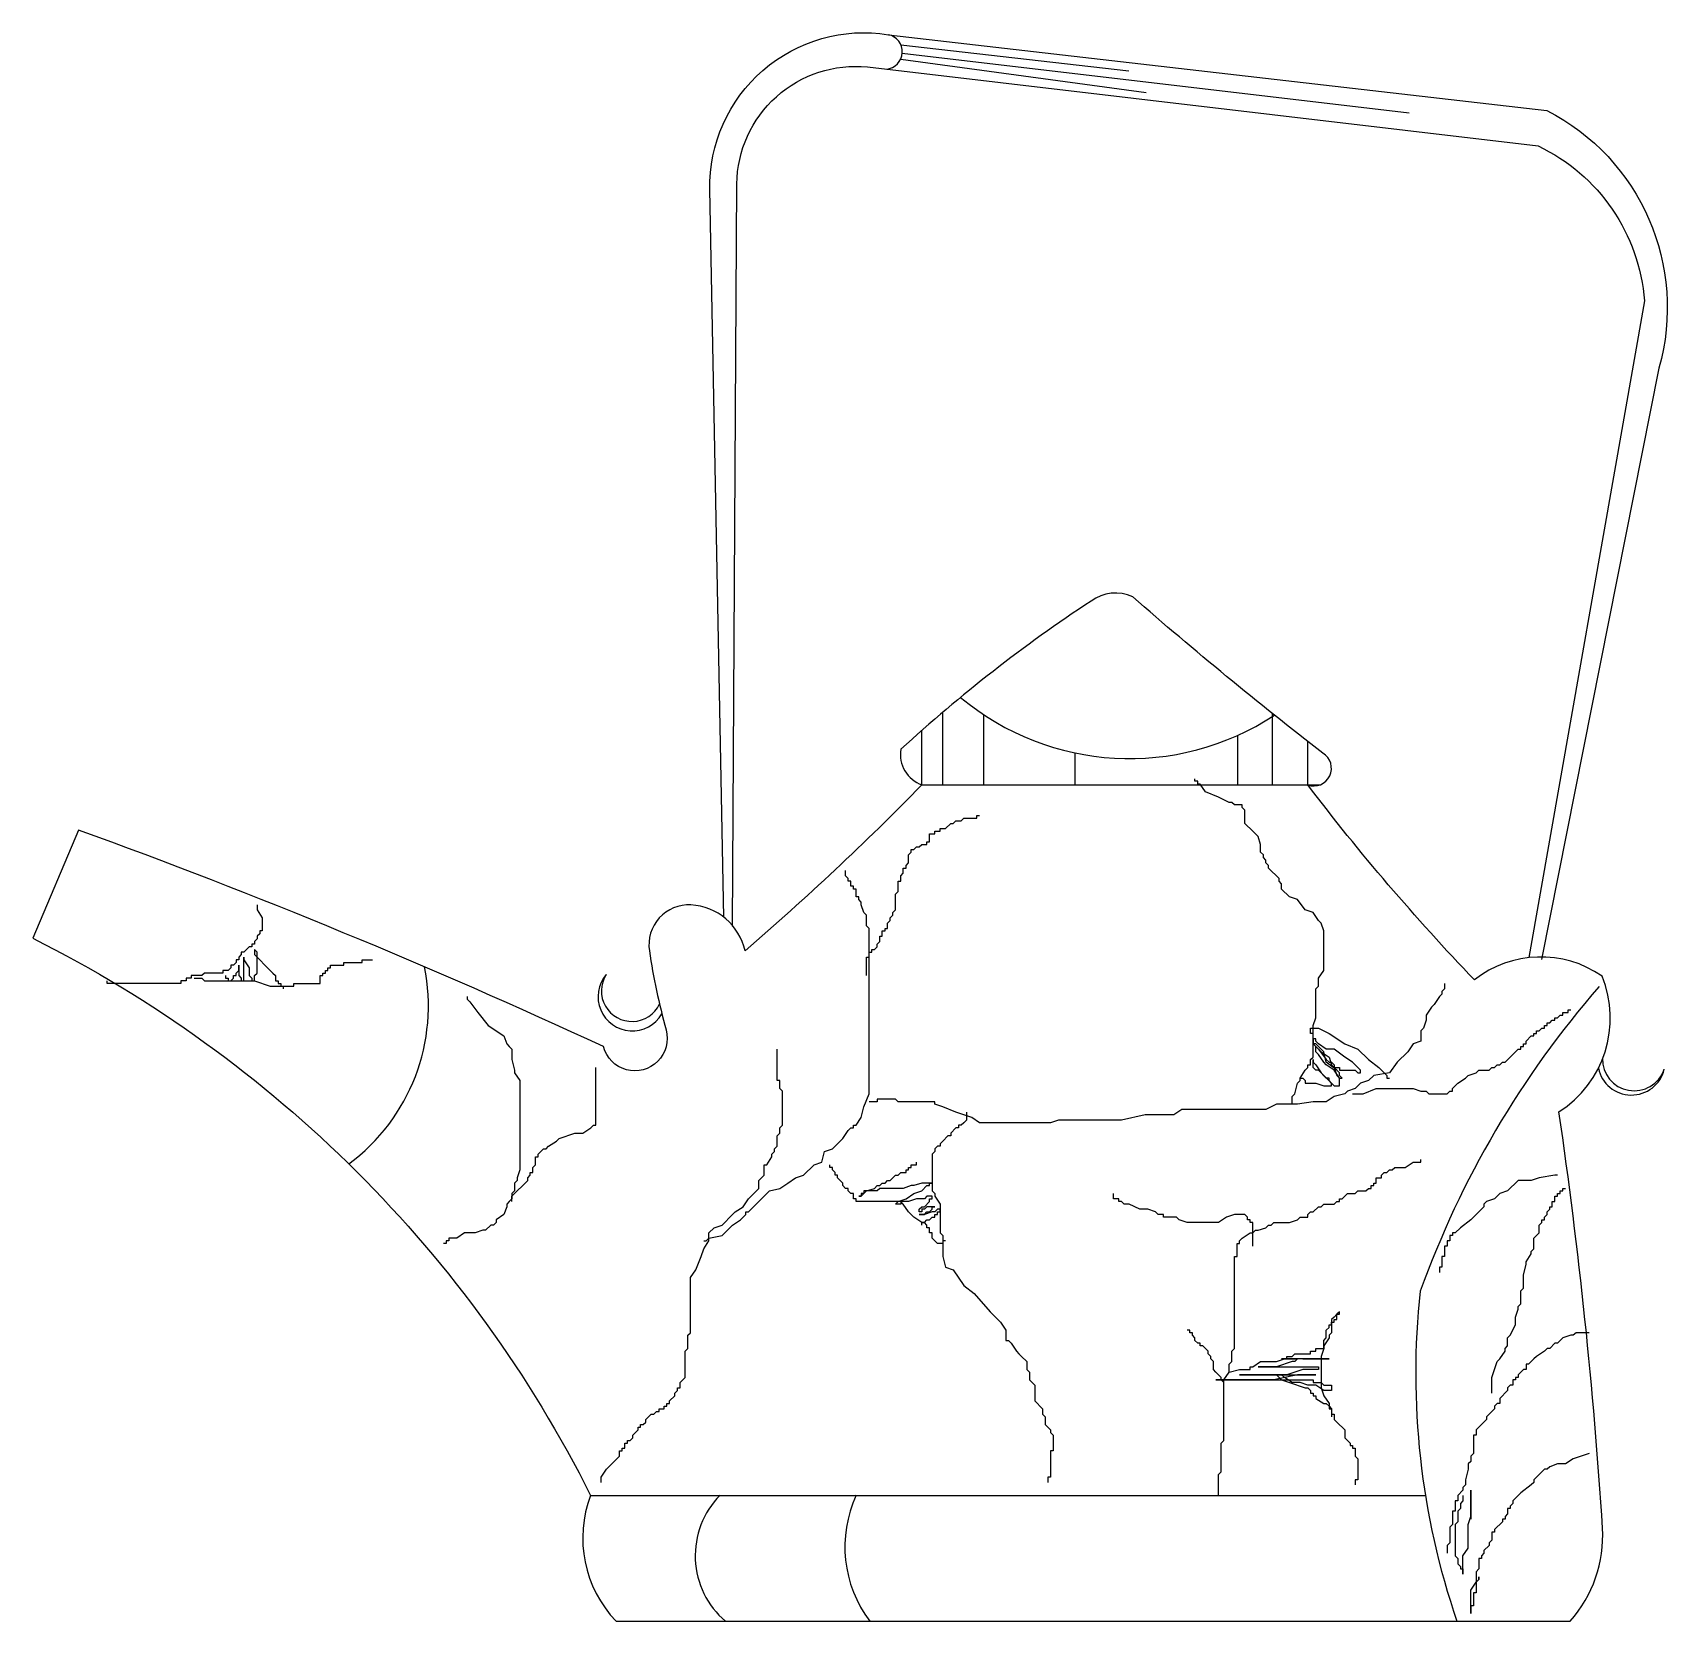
# Model space of a CAD drawing. Extents: x 942 to 1106, y 1410 to 1569.
import ezdxf

# ---------------------------------------------------------------- set-up
doc = ezdxf.new("R2010")
doc.units = 0
doc.header["$LTSCALE"] = 10
doc.header["$MEASUREMENT"] = 0
for name, color, linetype in [('3', 3, 'CONTINUOUS'), ('4', 4, 'CONTINUOUS'), ('7', 7, 'CONTINUOUS')]:
    doc.layers.add(name, color=color, linetype=linetype)

msp = doc.modelspace()

# ---------------------------------------------------------------- linework, layer by layer
at = {"layer": '3'}
for p, q in [((1029.19, 1565.93), (1053.72, 1562.61)), ((1029.21, 1567.36), (1051.99, 1564.78)), ((1029.35, 1566.53), (1079.99, 1560.59)), ((1033.4, 1493.44), (1033.4, 1500.72)), ((1066.33, 1493.44), (1066.33, 1500.56)), ((1031.31, 1493.44), (1031.31, 1498.91)), ((1037.5, 1493.44), (1037.5, 1500.44)), ((1062.87, 1493.44), (1062.87, 1498.4)), ((1069.84, 1493.44), (1069.84, 1497.79)), ((1046.6, 1493.44), (1046.6, 1496.64))]:
    msp.add_line(p, q, dxfattribs=at)
for points in [[(1068.29, 1461.54), (1068.29, 1462.32), (1068.56, 1462.59), (1068.82, 1463.64), (1069.08, 1463.9), (1069.08, 1464.16), (1069.6, 1464.95), (1069.87, 1465.21), (1069.87, 1465.47), (1070.13, 1465.47), (1070.13, 1466), (1070.39, 1466.26), (1070.39, 1469.41), (1070.65, 1470.19), (1070.65, 1473.08), (1070.92, 1473.34), (1070.92, 1474.13), (1071.44, 1474.91), (1071.44, 1478.85), (1071.18, 1479.63), (1070.92, 1479.9), (1070.39, 1480.68), (1069.6, 1480.95), (1068.82, 1481.99), (1068.03, 1482.26), (1067.24, 1483.04), (1067.24, 1483.57), (1066.98, 1483.83), (1066.98, 1484.09), (1065.93, 1485.14), (1065.93, 1485.4), (1065.67, 1485.67), (1065.67, 1485.93), (1065.41, 1486.19), (1065.41, 1486.45), (1065.14, 1486.72), (1065.14, 1487.5), (1064.88, 1488.29), (1064.62, 1488.55), (1064.36, 1488.81), (1063.57, 1489.6), (1063.57, 1490.91), (1063.31, 1491.17), (1063.31, 1491.44), (1062.52, 1491.44), (1062.26, 1491.7), (1061.99, 1491.7), (1060.94, 1492.22), (1059.63, 1492.75), (1059.11, 1493.53), (1058.85, 1493.53), (1058.85, 1493.8), (1058.58, 1493.8), (1058.58, 1494.06)], [(1025.78, 1474.39), (1025.78, 1476.22), (1026.04, 1476.22), (1026.04, 1476.75), (1026.3, 1476.75), (1026.3, 1477.01), (1026.57, 1477.01), (1026.83, 1477.27), (1026.83, 1477.54), (1027.09, 1477.8), (1027.09, 1478.32), (1027.35, 1478.32), (1027.35, 1478.85), (1027.62, 1478.85), (1027.62, 1479.11), (1027.88, 1479.11), (1027.88, 1479.63), (1028.14, 1479.9), (1028.14, 1480.16), (1028.4, 1480.42), (1028.4, 1480.68), (1028.67, 1480.95), (1028.67, 1482.52), (1028.93, 1482.78), (1028.93, 1483.83), (1029.19, 1483.83), (1029.19, 1484.35), (1029.45, 1484.62), (1029.45, 1485.14), (1029.72, 1485.14), (1029.72, 1485.4), (1029.98, 1485.67), (1029.98, 1486.45), (1030.24, 1486.72), (1030.24, 1486.98), (1030.5, 1486.98), (1030.77, 1487.24), (1031.03, 1487.24), (1031.29, 1487.5), (1031.81, 1487.5), (1031.81, 1487.76), (1032.08, 1487.76), (1032.08, 1488.55), (1032.6, 1488.55), (1032.6, 1488.81), (1033.13, 1488.81), (1033.13, 1489.08), (1033.65, 1489.08), (1034.18, 1489.6), (1034.44, 1489.6), (1034.7, 1489.86), (1035.23, 1489.86), (1035.49, 1490.12), (1036.8, 1490.12), (1036.8, 1490.39), (1037.06, 1490.39)], [(1009.51, 1447.9), (1009.77, 1447.9), (1010.03, 1448.16), (1011.35, 1448.42), (1012.4, 1449.47), (1013.18, 1450), (1013.44, 1450.26), (1013.71, 1450.52), (1013.71, 1450.78), (1013.97, 1450.78), (1016.07, 1452.88), (1017.12, 1453.14), (1017.91, 1453.67), (1018.69, 1454.19), (1019.48, 1454.46), (1020.53, 1455.5), (1021.32, 1455.77), (1021.58, 1456.82), (1022.37, 1457.08), (1023.42, 1458.13), (1023.94, 1458.91), (1024.2, 1459.18), (1024.47, 1459.18), (1024.47, 1459.44), (1024.73, 1459.44), (1025.25, 1460.23), (1025.52, 1461.27), (1026.04, 1462.59), (1026.04, 1479.11), (1025.78, 1479.37), (1025.78, 1480.42), (1025.52, 1480.68), (1025.25, 1481.47), (1025.25, 1481.73), (1024.99, 1481.99), (1024.99, 1482.26), (1024.73, 1482.26), (1024.73, 1483.04), (1024.47, 1483.04), (1024.47, 1483.31), (1024.2, 1483.31), (1024.2, 1483.83), (1023.94, 1483.83), (1023.94, 1484.09), (1023.68, 1484.35), (1023.68, 1484.88)], [(964.9, 1481.47), (964.9, 1480.95), (965.42, 1480.16), (965.42, 1478.85), (965.16, 1478.85), (965.16, 1478.58), (964.9, 1478.32), (964.9, 1478.06), (964.63, 1477.8), (964.63, 1477.54), (964.37, 1477.54), (964.37, 1477.27), (964.11, 1477.27), (963.58, 1476.75), (963.32, 1476.75), (963.32, 1476.49), (963.06, 1476.22), (963.06, 1475.96), (962.8, 1475.96), (962.8, 1475.7), (962.53, 1475.44), (962.27, 1475.44), (962.27, 1475.18), (962.01, 1474.91), (961.48, 1474.91), (961.48, 1474.65), (959.65, 1474.65), (959.38, 1474.39), (958.33, 1474.39), (958.33, 1474.13), (957.81, 1474.13), (957.81, 1473.86), (957.28, 1473.86), (957.28, 1473.6), (949.94, 1473.6), (949.94, 1473.86)], [(961.75, 1474.39), (961.75, 1474.13), (962.01, 1474.13), (962.01, 1473.86), (962.27, 1473.86), (962.53, 1474.13), (962.53, 1474.39), (962.8, 1474.39), (962.8, 1474.65), (963.06, 1474.91), (963.06, 1475.44), (963.06, 1474.39), (963.32, 1474.13), (963.32, 1473.86), (963.58, 1473.86), (963.58, 1476.22), (963.58, 1475.96), (964.11, 1475.18), (964.11, 1474.39), (964.37, 1474.13), (964.37, 1473.86), (964.63, 1473.86), (964.63, 1474.39), (964.9, 1474.65), (964.9, 1476.75), (964.63, 1477.01), (964.63, 1476.49), (966.21, 1474.91), (966.47, 1474.65), (966.73, 1474.39), (966.73, 1473.86), (966.99, 1473.86), (966.99, 1473.6), (967.26, 1473.6), (967.26, 1473.34), (967.52, 1473.34), (967.52, 1473.08)], [(958.6, 1474.13), (959.38, 1474.13), (959.65, 1473.86), (964.63, 1473.86), (966.21, 1473.34), (968.57, 1473.34), (968.57, 1473.6), (971.19, 1473.6), (971.19, 1474.39), (971.46, 1474.39), (971.46, 1474.65), (971.72, 1474.65), (971.72, 1474.91), (971.98, 1474.91), (971.98, 1475.18), (972.24, 1475.18), (972.24, 1475.44), (973.56, 1475.44), (973.56, 1475.7), (975.39, 1475.7), (975.39, 1475.96), (976.44, 1475.96)], [(1083.51, 1473.6), (1083.51, 1473.08), (1083.25, 1472.81), (1083.25, 1472.55), (1082.99, 1472.29), (1082.46, 1471.5), (1082.2, 1471.24), (1081.68, 1470.45), (1081.68, 1469.93), (1081.41, 1469.14), (1081.15, 1468.88), (1081.15, 1467.83), (1080.36, 1467.57), (1079.84, 1466.78), (1078.79, 1465.73), (1078, 1464.68), (1076.43, 1464.42), (1075.9, 1463.9), (1075.12, 1463.64), (1074.59, 1463.11), (1073.8, 1462.85), (1073.54, 1462.59), (1072.49, 1462.32), (1071.7, 1461.8), (1070.39, 1461.8), (1068.82, 1461.54), (1066.72, 1461.54), (1065.67, 1461.01), (1057.27, 1461.01), (1056.48, 1460.49), (1053.6, 1460.49), (1051.23, 1459.96), (1044.94, 1459.96), (1044.15, 1459.7), (1037.06, 1459.7), (1036.28, 1460.23), (1034.7, 1460.75), (1033.39, 1461.27), (1032.6, 1461.54), (1032.6, 1461.8), (1028.93, 1461.8), (1028.67, 1462.06), (1026.83, 1462.06), (1026.83, 1461.8), (1026.04, 1461.8)], [(985.89, 1472.29), (985.89, 1472.03), (986.15, 1471.77), (986.94, 1470.72), (987.99, 1469.41), (989.56, 1468.36), (989.83, 1467.57), (990.09, 1467.31), (990.35, 1467.04), (990.35, 1466), (990.61, 1464.95), (990.61, 1464.68), (991.14, 1463.9), (991.14, 1454.98), (990.88, 1454.19), (990.88, 1453.93), (990.61, 1453.67), (990.61, 1452.88), (990.35, 1452.62), (990.35, 1452.1), (990.09, 1451.83), (989.83, 1451.57), (989.83, 1451.31), (989.56, 1450.52), (988.78, 1450), (988.78, 1449.74), (988.51, 1449.47), (988.25, 1449.47), (987.73, 1448.95), (987.46, 1448.95), (986.68, 1448.69), (985.63, 1448.69), (984.84, 1448.16), (984.05, 1448.16), (984.05, 1447.9), (983.79, 1447.9), (983.79, 1447.64), (983.53, 1447.64)], [(1074.33, 1462.59), (1075.38, 1462.59), (1076.69, 1463.11), (1080.36, 1463.11), (1081.15, 1462.85), (1081.68, 1462.85), (1081.94, 1462.59), (1083.78, 1462.59), (1084.04, 1462.85), (1084.3, 1462.85), (1084.3, 1463.11), (1084.56, 1463.37), (1084.83, 1463.64), (1085.61, 1464.16), (1085.88, 1464.42), (1086.66, 1464.68), (1086.93, 1464.95), (1087.97, 1464.95), (1088.24, 1465.21), (1088.5, 1465.21), (1088.76, 1465.47), (1089.02, 1465.47), (1089.29, 1465.73), (1089.55, 1465.73), (1090.86, 1467.04), (1091.12, 1467.04), (1091.12, 1467.31), (1091.39, 1467.31), (1091.39, 1467.57), (1091.65, 1467.57), (1091.65, 1467.83), (1092.17, 1468.36), (1092.44, 1468.36), (1092.44, 1468.62), (1092.7, 1468.62), (1092.7, 1468.88), (1092.96, 1468.88), (1093.22, 1469.14), (1093.49, 1469.14), (1093.49, 1469.41), (1093.75, 1469.41), (1093.75, 1469.67), (1094.01, 1469.67), (1094.27, 1469.93), (1094.54, 1469.93), (1094.54, 1470.19), (1094.8, 1470.19), (1095.06, 1470.45), (1095.32, 1470.45), (1095.32, 1470.72), (1095.85, 1470.72), (1095.85, 1470.98), (1096.11, 1470.98)], [(1069.08, 1464.16), (1069.34, 1464.16), (1069.6, 1463.9), (1069.6, 1463.64), (1070.65, 1463.64), (1071.44, 1463.37), (1072.23, 1463.37), (1072.23, 1463.64), (1071.97, 1463.9), (1071.97, 1464.16), (1071.7, 1464.16), (1070.92, 1464.95), (1070.65, 1464.95), (1070.39, 1465.21), (1070.39, 1466), (1070.39, 1465.73), (1070.65, 1465.47), (1071.18, 1464.68), (1072.49, 1463.37), (1073.02, 1463.37), (1073.02, 1464.16), (1072.49, 1464.95), (1071.7, 1465.47), (1071.44, 1465.73), (1070.92, 1466.52), (1070.65, 1466.78), (1070.65, 1467.31), (1071.18, 1466.78), (1071.97, 1466.26), (1072.23, 1465.47), (1072.49, 1465.21), (1072.75, 1464.42), (1073.02, 1464.16), (1073.28, 1464.16), (1073.02, 1464.42), (1073.02, 1464.68), (1072.75, 1464.95), (1071.7, 1465.73), (1071.44, 1466.78), (1070.65, 1467.57), (1070.39, 1467.57), (1070.39, 1468.09), (1070.39, 1467.57), (1070.92, 1467.04), (1071.7, 1466), (1071.97, 1465.73), (1072.23, 1465.73), (1072.49, 1465.47), (1072.49, 1465.21), (1073.02, 1465.21), (1073.02, 1464.95), (1074.59, 1464.95), (1074.85, 1464.68), (1075.12, 1464.68), (1075.12, 1464.95), (1074.33, 1465.73), (1073.54, 1466.26), (1072.49, 1467.04), (1071.7, 1467.04), (1070.92, 1467.57), (1070.65, 1467.83), (1070.65, 1468.09), (1070.39, 1468.09), (1070.39, 1468.62), (1070.13, 1468.62), (1070.13, 1469.14), (1070.92, 1469.14), (1071.97, 1468.62), (1073.54, 1467.57), (1074.85, 1467.04), (1075.9, 1466), (1076.95, 1465.21), (1077.74, 1464.42), (1077.74, 1464.16), (1078, 1464.16)], [(999.27, 1423.77), (999.27, 1424.29), (999.8, 1425.08), (1001.11, 1426.39), (1001.11, 1426.92), (1001.37, 1426.92), (1001.37, 1427.18), (1001.64, 1427.18), (1001.64, 1427.7), (1001.9, 1427.7), (1001.9, 1427.97), (1002.16, 1427.97), (1002.42, 1428.23), (1002.42, 1428.49), (1002.95, 1429.02), (1002.95, 1429.28), (1003.21, 1429.28), (1003.21, 1429.54), (1003.47, 1429.54), (1003.73, 1429.8), (1003.73, 1430.06), (1004, 1430.33), (1004.26, 1430.59), (1004.52, 1430.59), (1004.78, 1430.85), (1005.05, 1430.85), (1005.05, 1431.11), (1005.57, 1431.11), (1005.57, 1431.38), (1005.83, 1431.38), (1005.83, 1431.64), (1006.1, 1431.64), (1006.1, 1431.9), (1006.62, 1432.43), (1006.62, 1432.69), (1006.88, 1432.95), (1006.88, 1433.21), (1007.15, 1433.21), (1007.15, 1433.74), (1007.67, 1434.26), (1007.67, 1436.88), (1007.93, 1437.15), (1007.93, 1438.46), (1008.2, 1438.72), (1008.2, 1444.23), (1008.72, 1445.01), (1009.25, 1446.33), (1009.51, 1447.11), (1010.03, 1447.9), (1010.03, 1448.69), (1010.56, 1449.21), (1011.35, 1449.47), (1012.4, 1450.52), (1012.66, 1450.78), (1013.44, 1451.31), (1013.97, 1452.1), (1015.02, 1453.14), (1015.02, 1453.93), (1015.54, 1454.46), (1015.54, 1455.5), (1015.81, 1455.5), (1016.33, 1456.29), (1016.33, 1456.55), (1016.59, 1456.82), (1016.59, 1457.08), (1016.86, 1457.34), (1016.86, 1458.39), (1017.12, 1458.65), (1017.12, 1459.18), (1017.38, 1459.44), (1017.38, 1462.85), (1017.12, 1463.11), (1017.12, 1463.9), (1016.86, 1463.9), (1016.86, 1467.04)], [(990.35, 1451.83), (990.35, 1452.36), (991.93, 1453.93), (991.93, 1454.19), (992.19, 1454.46), (992.19, 1454.72), (992.45, 1454.72), (992.45, 1455.24), (992.71, 1455.5), (992.71, 1456.29), (992.98, 1456.29), (992.98, 1456.55), (993.5, 1457.08), (993.76, 1457.08), (994.02, 1457.34), (994.81, 1457.87), (995.07, 1458.13), (996.65, 1458.65), (997.44, 1458.65), (998.22, 1459.18), (998.49, 1459.44), (998.75, 1459.44), (998.75, 1465.21)], [(1035.75, 1460.75), (1035.75, 1459.96), (1035.49, 1459.7), (1035.23, 1459.44), (1034.96, 1459.44), (1034.96, 1459.18), (1034.7, 1459.18), (1034.18, 1458.65), (1034.18, 1458.39), (1033.91, 1458.39), (1033.39, 1457.87), (1033.13, 1457.6), (1033.13, 1457.34), (1032.86, 1457.34), (1032.6, 1457.08), (1032.6, 1456.82), (1032.34, 1456.55), (1032.34, 1452.88), (1032.6, 1452.62), (1032.6, 1452.36), (1033.13, 1451.57), (1033.13, 1448.69), (1033.39, 1448.42), (1033.39, 1447.64), (1032.86, 1447.64), (1032.34, 1448.16), (1032.34, 1448.69), (1032.08, 1448.69), (1032.08, 1449.21), (1031.81, 1449.21), (1031.81, 1449.47), (1031.55, 1449.74), (1031.29, 1449.74), (1030.5, 1450.26), (1029.98, 1450.78), (1029.45, 1451.57), (1029.19, 1451.83), (1024.73, 1451.83), (1024.73, 1452.1), (1024.47, 1452.1), (1024.47, 1452.62), (1024.2, 1452.62), (1023.94, 1452.88), (1023.94, 1453.14), (1023.68, 1453.14), (1023.42, 1453.41), (1023.42, 1453.67), (1022.89, 1454.19), (1022.89, 1454.46), (1022.63, 1454.46), (1022.63, 1454.72), (1022.37, 1454.98), (1022.37, 1455.24), (1022.1, 1455.24), (1022.1, 1455.5)], [(1031.29, 1449.47), (1031.29, 1449.74), (1031.55, 1449.74), (1031.81, 1450), (1032.08, 1450), (1032.34, 1450.26), (1032.6, 1450.26), (1032.6, 1450.52), (1032.86, 1450.52), (1032.86, 1450.78), (1033.13, 1450.78), (1033.13, 1451.05), (1032.86, 1451.05), (1032.6, 1450.78), (1032.34, 1450.78), (1031.55, 1450.52), (1031.03, 1450.52), (1031.55, 1450.52), (1031.81, 1450.78), (1032.08, 1450.78), (1032.34, 1451.05), (1032.34, 1451.31), (1032.6, 1451.31), (1031.81, 1451.31), (1031.55, 1451.05), (1031.29, 1451.05), (1031.29, 1450.78), (1031.03, 1450.78), (1031.03, 1451.05), (1031.29, 1451.31), (1031.55, 1451.31), (1032.08, 1451.83), (1032.08, 1452.1), (1032.34, 1452.1), (1032.34, 1452.36), (1031.81, 1452.36), (1031.55, 1452.1), (1030.77, 1452.1), (1029.98, 1451.83), (1029.19, 1451.83), (1029.19, 1451.57), (1028.67, 1451.57), (1028.93, 1451.83), (1029.72, 1452.1), (1030.5, 1452.62), (1031.29, 1452.88), (1031.81, 1453.41), (1032.08, 1453.41), (1032.08, 1453.67), (1032.34, 1453.67), (1031.29, 1453.67), (1030.5, 1453.41), (1030.24, 1453.41), (1029.45, 1453.14), (1027.09, 1453.14), (1026.83, 1452.88), (1025.52, 1452.88), (1025.52, 1452.62), (1025.25, 1452.62), (1025.25, 1452.36), (1024.99, 1452.36), (1025.25, 1452.36), (1025.52, 1452.62), (1025.78, 1452.88), (1026.57, 1453.14), (1026.83, 1453.41), (1027.09, 1453.41), (1027.35, 1453.67), (1027.62, 1453.67), (1027.88, 1453.93), (1028.14, 1453.93), (1028.67, 1454.46), (1028.93, 1454.46), (1029.19, 1454.72), (1029.72, 1454.72), (1029.72, 1454.98), (1029.98, 1454.98), (1029.98, 1455.24), (1030.24, 1455.24), (1030.24, 1455.5), (1030.77, 1455.5), (1030.77, 1455.77)], [(1061.47, 1433.74), (1061.47, 1434), (1061.99, 1434.79), (1061.99, 1435.57), (1062.26, 1435.83), (1062.26, 1436.88), (1062.52, 1437.15), (1062.52, 1446.33), (1062.78, 1446.33), (1062.78, 1447.64), (1063.04, 1447.64), (1063.04, 1447.9), (1063.31, 1448.16), (1064.09, 1448.69), (1064.36, 1448.69), (1064.62, 1448.95), (1064.88, 1448.95), (1065.67, 1449.21), (1065.93, 1449.47), (1066.19, 1449.47), (1066.46, 1449.74), (1068.03, 1449.74), (1068.82, 1450), (1069.08, 1450.26), (1069.87, 1450.26), (1069.87, 1450.52), (1070.13, 1450.78), (1070.39, 1450.78), (1070.92, 1451.31), (1071.18, 1451.31), (1071.44, 1451.57), (1072.49, 1451.57), (1072.75, 1451.83), (1073.02, 1451.83), (1073.02, 1452.1), (1073.28, 1452.1), (1073.8, 1452.62), (1074.59, 1452.62), (1074.85, 1452.88), (1075.64, 1452.88), (1075.9, 1453.14), (1076.17, 1453.14), (1076.17, 1453.41), (1076.43, 1453.41), (1076.43, 1453.67), (1076.69, 1453.67), (1076.69, 1454.19), (1077.22, 1454.19), (1077.22, 1454.46), (1077.48, 1454.72), (1077.74, 1454.72), (1078, 1454.98), (1078.27, 1454.98), (1078.53, 1455.24), (1079.58, 1455.24), (1080.36, 1455.77), (1081.15, 1455.77), (1081.15, 1456.03)], [(1094.8, 1454.46), (1094.54, 1454.46), (1092.96, 1454.19), (1092.17, 1453.93), (1090.86, 1453.93), (1089.81, 1452.88), (1089.02, 1452.62), (1088.5, 1452.1), (1087.71, 1451.83), (1087.45, 1451.57), (1087.45, 1451.31), (1086.14, 1450), (1085.09, 1449.21), (1084.56, 1448.69), (1084.3, 1448.69), (1084.3, 1448.42), (1084.04, 1448.42), (1084.04, 1447.9), (1083.78, 1447.9), (1083.78, 1447.37), (1083.51, 1447.37), (1083.51, 1446.33), (1083.25, 1446.33), (1083.25, 1445.28), (1082.99, 1445.28), (1082.99, 1444.75)], [(1064.36, 1447.37), (1064.36, 1449.74), (1064.09, 1449.74), (1064.09, 1450), (1063.83, 1450), (1063.83, 1450.26), (1063.57, 1450.52), (1062.52, 1450.52), (1061.73, 1450.26), (1060.94, 1449.74), (1057.8, 1449.74), (1057.01, 1450), (1056.75, 1450.26), (1055.43, 1450.26), (1055.43, 1450.52), (1054.91, 1450.52), (1054.65, 1450.78), (1053.86, 1451.05), (1053.07, 1451.05), (1052.02, 1451.57), (1051.5, 1451.57), (1051.23, 1451.83), (1050.97, 1451.83), (1050.97, 1452.1), (1050.45, 1452.1), (1050.45, 1452.62)], [(1088.24, 1432.69), (1088.24, 1434.26), (1088.76, 1435.83), (1089.02, 1436.1), (1089.55, 1436.88), (1089.55, 1437.15), (1089.81, 1437.41), (1089.81, 1438.2), (1090.07, 1438.46), (1090.6, 1439.51), (1090.6, 1440.29), (1090.86, 1441.08), (1090.86, 1441.34), (1091.12, 1441.6), (1091.12, 1442.92), (1091.39, 1443.18), (1091.39, 1444.49), (1091.65, 1445.54), (1091.65, 1445.8), (1092.17, 1446.59), (1092.17, 1446.85), (1092.44, 1447.11), (1092.44, 1448.16), (1092.96, 1448.69), (1092.96, 1449.47), (1093.22, 1449.74), (1093.22, 1450), (1093.49, 1450), (1093.49, 1450.26), (1093.75, 1450.52), (1093.75, 1450.78), (1094.01, 1451.05), (1094.01, 1451.31), (1094.27, 1451.31), (1094.27, 1451.83), (1094.54, 1451.83), (1094.54, 1452.36), (1094.8, 1452.36), (1094.8, 1452.62), (1095.06, 1452.62), (1095.06, 1452.88), (1095.32, 1452.88), (1095.32, 1453.14), (1095.59, 1453.14)], [(1033.65, 1447.9), (1033.39, 1447.9), (1033.39, 1446.33), (1033.65, 1445.28), (1034.44, 1445.01), (1035.49, 1443.44), (1036.54, 1442.65), (1038.11, 1440.82), (1039.16, 1439.77), (1039.69, 1438.98), (1039.69, 1437.93), (1039.95, 1437.93), (1040.21, 1437.67), (1040.74, 1436.88), (1041, 1436.62), (1041.26, 1436.36), (1041.79, 1435.83), (1041.79, 1435.05), (1042.05, 1434.79), (1042.05, 1434), (1042.57, 1433.47), (1042.57, 1431.9), (1043.36, 1431.11), (1043.36, 1430.59), (1043.62, 1430.33), (1043.62, 1429.54), (1044.15, 1429.02), (1044.15, 1428.75), (1044.41, 1428.49), (1044.41, 1426.92), (1044.15, 1426.92), (1044.15, 1424.29), (1043.89, 1424.29), (1043.89, 1423.77)], [(1061.99, 1434.79), (1063.04, 1435.05), (1064.09, 1435.05), (1064.09, 1435.31), (1064.36, 1435.31), (1065.14, 1435.83), (1066.72, 1435.83), (1067.51, 1436.1), (1067.77, 1436.1), (1067.77, 1436.36), (1068.29, 1436.36), (1068.56, 1436.62), (1070.13, 1436.62), (1070.13, 1436.88), (1070.65, 1436.88), (1070.65, 1437.15), (1071.44, 1437.15), (1071.44, 1437.93), (1071.7, 1438.2), (1071.7, 1438.98), (1071.97, 1439.24), (1071.97, 1439.51), (1072.23, 1439.51), (1072.23, 1439.77), (1072.49, 1439.77), (1072.49, 1440.03), (1072.75, 1440.03), (1072.75, 1440.56), (1073.02, 1440.56), (1073.02, 1440.82), (1072.75, 1440.56), (1072.49, 1440.29), (1072.23, 1440.03), (1072.23, 1438.72), (1071.97, 1438.46), (1071.97, 1438.2), (1071.44, 1437.41), (1071.44, 1437.15), (1071.18, 1436.36), (1071.18, 1433.21), (1071.44, 1432.43), (1071.97, 1431.64), (1071.97, 1431.38), (1072.23, 1431.11), (1072.23, 1430.59), (1072.49, 1430.59), (1072.49, 1430.06), (1072.75, 1429.8), (1073.54, 1429.02), (1073.54, 1428.23), (1074.07, 1427.7), (1074.07, 1427.44), (1074.33, 1427.44), (1074.33, 1427.18), (1074.59, 1427.18), (1074.59, 1426.39), (1074.85, 1426.13), (1074.85, 1424.03), (1074.59, 1424.03), (1074.59, 1423.51)], [(1060.94, 1422.46), (1060.94, 1424.56), (1061.21, 1424.82), (1061.21, 1427.7), (1061.47, 1427.97), (1061.47, 1433.74), (1061.21, 1434), (1061.21, 1434.26), (1060.94, 1434.52), (1060.68, 1434.79), (1060.42, 1435.05), (1060.42, 1435.83), (1060.16, 1436.1), (1060.16, 1436.36), (1059.89, 1436.62), (1059.89, 1436.88), (1059.37, 1437.41), (1059.11, 1437.41), (1059.11, 1437.67), (1058.85, 1437.67), (1058.58, 1437.93), (1058.58, 1438.2), (1058.32, 1438.46), (1058.32, 1438.72), (1058.06, 1438.72), (1058.06, 1438.98), (1057.8, 1438.98)], [(1097.95, 1438.72), (1096.64, 1438.72), (1096.37, 1438.46), (1096.11, 1438.46), (1095.32, 1438.2), (1094.8, 1437.67), (1094.54, 1437.67), (1094.01, 1437.15), (1093.75, 1437.15), (1093.49, 1436.88), (1092.7, 1436.36), (1092.44, 1436.1), (1092.17, 1435.83), (1091.91, 1435.57), (1091.65, 1435.57), (1091.65, 1435.05), (1091.39, 1435.05), (1090.86, 1434.52), (1090.86, 1434.26), (1090.6, 1434.26), (1090.6, 1434), (1090.34, 1434), (1090.34, 1433.47), (1090.07, 1433.47), (1089.81, 1433.21), (1089.81, 1432.95), (1089.02, 1432.16), (1089.02, 1431.64), (1088.76, 1431.64), (1088.5, 1431.38), (1088.5, 1431.11), (1088.24, 1430.85), (1087.97, 1430.59), (1087.71, 1430.33), (1087.71, 1430.06), (1086.66, 1429.02), (1086.66, 1428.49), (1086.4, 1428.49), (1086.4, 1426.66), (1086.14, 1426.39), (1086.14, 1425.87), (1085.88, 1425.61), (1085.88, 1425.08), (1085.61, 1424.03), (1085.61, 1423.51), (1085.35, 1423.25), (1085.35, 1422.98), (1084.83, 1422.46), (1084.83, 1421.93), (1084.56, 1421.93), (1084.56, 1420.89), (1084.3, 1420.89), (1084.3, 1419.57), (1084.04, 1419.31), (1084.04, 1417.74), (1083.78, 1417.48), (1083.78, 1416.69)], [(1069.34, 1436.1), (1071.97, 1436.1), (1067.24, 1436.1), (1068.82, 1436.1), (1068.56, 1435.83), (1068.29, 1435.83), (1066.72, 1435.31), (1064.88, 1435.31), (1070.92, 1435.31), (1070.92, 1435.05), (1069.34, 1435.05), (1067.77, 1434.52), (1063.04, 1434.52), (1070.65, 1434.52), (1068.82, 1434.52), (1066.46, 1434), (1060.68, 1434), (1070.39, 1434), (1070.39, 1433.74), (1071.18, 1433.74), (1071.44, 1433.47), (1072.23, 1433.47), (1072.23, 1432.95), (1071.44, 1432.95), (1070.65, 1433.47), (1069.87, 1433.47), (1069.08, 1433.74), (1068.29, 1433.74), (1067.51, 1434.26), (1067.24, 1434.52), (1066.72, 1434.52), (1067.24, 1434), (1068.03, 1433.74), (1069.6, 1433.21), (1069.87, 1433.21), (1070.13, 1432.95), (1070.13, 1432.69), (1070.39, 1432.69), (1070.39, 1432.43), (1070.65, 1432.43), (1070.65, 1432.16), (1071.44, 1431.64), (1071.7, 1431.64), (1071.97, 1431.38), (1071.97, 1431.11), (1072.23, 1431.11), (1072.23, 1430.33)], [(1097.95, 1426.66), (1096.37, 1426.13), (1095.59, 1425.61), (1094.8, 1425.61), (1094.01, 1425.34), (1093.75, 1425.08), (1093.49, 1425.08), (1092.44, 1424.03), (1092.44, 1423.77), (1092.17, 1423.51), (1091.12, 1422.72), (1090.34, 1421.93), (1090.34, 1421.67), (1090.07, 1421.41), (1090.07, 1421.15), (1089.81, 1421.15), (1089.81, 1420.62), (1089.55, 1420.36), (1089.55, 1420.1), (1089.29, 1420.1), (1089.29, 1419.84), (1088.5, 1419.05), (1088.5, 1418.79), (1088.24, 1418.79), (1088.24, 1418), (1087.97, 1417.74), (1087.97, 1417.48), (1087.45, 1416.95), (1087.45, 1416.69), (1087.19, 1416.43), (1087.19, 1416.16), (1086.93, 1416.16), (1086.93, 1415.12), (1086.66, 1414.85), (1086.66, 1412.75), (1086.4, 1412.75), (1086.4, 1411.44), (1086.14, 1411.44), (1086.14, 1410.66), (1086.14, 1413.02), (1086.66, 1413.8), (1086.93, 1414.07), (1086.93, 1414.33), (1086.93, 1414.07)], [(1085.35, 1422.46), (1085.35, 1421.93), (1085.09, 1421.67), (1085.09, 1421.15), (1084.83, 1420.89), (1084.83, 1419.84), (1084.56, 1419.57), (1084.56, 1416.43), (1084.83, 1416.16), (1084.83, 1415.64), (1085.09, 1415.38), (1085.09, 1415.12), (1085.35, 1415.12), (1085.35, 1414.59), (1085.35, 1416.43), (1085.88, 1417.21), (1085.88, 1419.57), (1086.14, 1420.36), (1086.14, 1422.98), (1086.14, 1420.1)]]:
    msp.add_lwpolyline(points, dxfattribs=at)
for centre, radius, start, end in [((1027.61, 1566.67), 1.74, 274.8376, 78.568), ((1052.04, 1522.43), 26.36, 230.1891, 303.3239), ((962.36, 1471.36), 19.65, 306.5589, 11.5016), ((1171.65, 1410.19), 96.28, 139.0395, 160.1497), ((1156.91, 1434.61), 76.28, 173.7709, 198.902), ((1017.25, 1416.44), 8.59, 135.3392, 229.6094), ((1035.96, 1417.33), 12.35, 155.3675, 216.9636)]:
    msp.add_arc(centre, radius, start, end, dxfattribs=at)
at = {"layer": '4'}
for points in [[(1011.52, 1480.23), (1010.13, 1552.91, -0.467806), (1027.96, 1568.38), (1093.72, 1560.82, -0.357685), (1104.92, 1535.08), (1093.19, 1475.99)], [(1012.4, 1479.32), (1012.82, 1553.47, -0.440274), (1025.87, 1565.16), (1092.86, 1557.27, -0.269527), (1103.47, 1541.78), (1091.94, 1476.19)], [(999.77, 1474.51, 1.0913), (1005.33, 1470.56, 1.0913)]]:
    msp.add_lwpolyline(points, format="xyb", dxfattribs=at)
msp.add_lwpolyline([(942.49, 1478.12, -0.161736), (998.21, 1422.47, 0.289084), (1000.75, 1409.91, 0.000257), (1096.07, 1409.91, 0.196527), (1099.29, 1419.2, 0.020356), (1094.94, 1460.77, 0.361558), (1099.24, 1474.34, 0.329389), (1086.49, 1473.96, -0.027795), (1069.84, 1493.44, 0.906621), (1071.36, 1496.61, -0.015234), (1052.36, 1512.23, 0.271833), (1048.2, 1511.81, 0.039499), (1029.2, 1497.01, 0.362099), (1031.31, 1493.44, -0.02045), (1013.65, 1476.87, 0.335382), (1008.24, 1481.45, 0.475338), (1004.08, 1476.87, 0.029153), (1005.75, 1468.97, -1.005472), (999.5, 1467.3, 0.021532), (947.06, 1488.93)], format="xyb", close=True, dxfattribs=at)
for centre, radius, start, end in [((1002.34, 1472.86), 3.05, 147.3512, 334.6909), ((1102.18, 1465.84), 3.38, 191.9264, 346.1921), ((1102.45, 1466.07), 3.18, 178.9916, 340.9735)]:
    msp.add_arc(centre, radius, start, end, dxfattribs=at)
at = {"layer": '7'}
for p, q in [((1031.31, 1493.44), (1071.05, 1493.44)), ((998.21, 1422.47), (1081.61, 1422.47))]:
    msp.add_line(p, q, dxfattribs=at)

doc.saveas('drawing.dxf')
